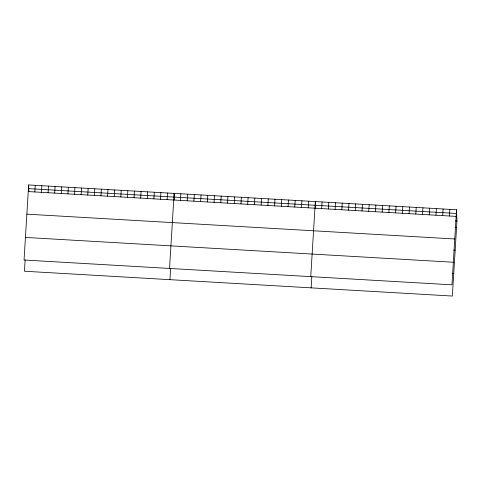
<?xml version="1.0" encoding="UTF-8"?>
<svg xmlns="http://www.w3.org/2000/svg" width="481" height="481" viewBox="0 0 481 481"><rect width="100%" height="100%" fill="white"/><g stroke="black" fill="none" stroke-linecap="round" stroke-linejoin="round"><path stroke-width="0.72" d="M28.644 184.951L24.05 260.011L451.966 284.83L456.553 209.77L28.644 184.951L28.872 191.516M25.138 259.938L24.447 271.23L452.356 296.049L456.95 220.989L456.553 209.77M34.848 191.955L35.251 185.335M41.462 192.34L41.865 185.72M48.076 192.725L48.479 186.105M54.69 193.109L55.093 186.484M61.303 193.494L61.706 186.868M67.917 193.873L68.32 187.253M74.531 194.258L74.934 187.638M81.139 194.643L81.548 188.023M87.752 195.027L88.161 188.402M94.366 195.412L94.775 188.786M100.98 195.791L101.389 189.171M107.594 196.176L107.997 189.556M114.207 196.561L114.61 189.941M120.821 196.945L121.224 190.32M127.435 197.33L127.838 190.704M134.049 197.709L134.452 191.089M140.662 198.094L141.065 191.474M147.276 198.479L147.679 191.853M153.884 198.863L154.293 192.238M160.498 199.248L160.907 192.622M167.111 199.627L167.52 193.007M169.54 268.446L174.134 193.392L174.362 199.952M169.937 279.665L170.629 268.374M180.453 200.403L180.856 193.783M187.175 200.793L187.578 194.168M193.897 201.184L194.306 194.558M200.625 201.575L201.028 194.949M207.347 201.966L207.75 195.34M214.075 202.351L214.478 195.731M220.797 202.741L221.2 196.122M227.519 203.132L227.928 196.513M234.247 203.523L234.65 196.897M240.969 203.914L241.372 197.288M247.691 204.305L248.1 197.679M254.419 204.696L254.822 198.07M261.141 205.08L261.55 198.461M267.869 205.471L268.272 198.851M274.591 205.862L274.994 199.242M281.313 206.253L281.722 199.633M288.041 206.644L288.444 200.018M294.763 207.034L295.172 200.409M301.491 207.425L301.894 200.799M308.213 207.816L308.616 201.19M310.75 276.641L315.344 201.581L315.572 208.147M311.147 287.86L311.838 276.569M321.663 208.592L322.066 201.972M328.385 208.982L328.794 202.363M335.113 209.373L335.516 202.748M341.835 209.764L342.238 203.138M348.557 210.155L348.965 203.529M355.285 210.546L355.687 203.92M362.007 210.931L362.415 204.311M368.735 211.321L369.137 204.702M375.457 211.712L375.859 205.092M382.179 212.103L382.587 205.483M388.907 212.494L389.309 205.868M395.629 212.885L396.037 206.259M402.356 213.275L402.759 206.65M409.078 213.666L409.481 207.04M415.8 214.051L416.209 207.431M422.528 214.442L422.931 207.822M429.25 214.833L429.659 208.213M435.978 215.223L436.381 208.604M442.7 215.614L443.103 208.988M449.422 216.005L449.831 209.379M28.77 188.654L456.685 213.474M28.235 191.576L456.15 216.396M455.453 220.905L456.95 220.989M455.05 227.525L456.547 227.615M26.852 214.159L454.767 238.979M453.667 250.108L455.164 250.198M25.433 237.428L453.342 262.247M452.248 273.376L453.739 273.467"/></g></svg>
